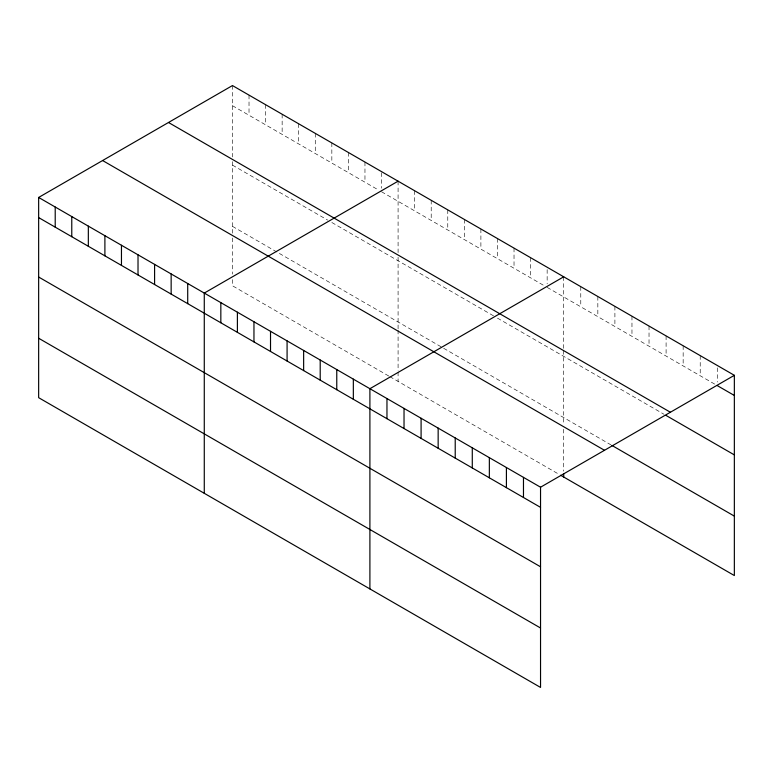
<?xml version="1.0" encoding="UTF-8"?>
<svg xmlns="http://www.w3.org/2000/svg" width="773" height="773" viewBox="0 0 773 773"><rect width="100%" height="100%" fill="white"/><g stroke="black" fill="none" stroke-linecap="round" stroke-linejoin="round"><path stroke-width="0.58" stroke-dasharray="3.87 2.9" d="M232.46 105.698L378.412 189.965M381.524 191.752L545.071 286.184M547.149 287.382L715.276 384.452M232.46 165.122L327.694 220.112M331.839 222.498L495.387 316.92M497.454 318.118L664.084 414.318M232.46 226.354L442.6 347.676M443.634 348.275L610.883 444.833M388.771 376.026L232.46 285.778L232.46 278.792M389.805 376.625L559.565 474.632M717.286 367.842L717.286 382.055M700.222 355.619L700.222 375.755M683.158 345.773L683.158 365.9M666.094 335.917L666.094 356.053M649.03 326.061L649.03 346.198M631.966 316.215L631.966 336.352M614.902 306.359L614.902 326.496M597.838 296.503L597.838 316.64M580.774 286.657L580.774 306.794M563.71 276.802L563.71 349.377M563.71 350.546L563.71 424.59M563.71 429.247L563.71 471.201M547.149 269.613L547.149 283.826M530.587 257.68L530.587 277.816M514.026 248.114L514.026 268.25M497.454 238.557L497.454 258.694M480.893 228.992L480.893 249.128M464.331 219.435L464.331 239.572M447.77 209.869L447.77 230.006M431.208 200.304L431.208 220.44M414.647 190.747L414.647 210.884M398.085 181.182L398.085 252.587M398.085 257.254L398.085 328.969M398.085 330.129L398.085 370.914M398.085 372.084L398.085 381.398M381.524 172.804L381.524 188.206M364.962 162.059L364.962 182.196M348.401 152.494L348.401 172.63M331.839 142.937L331.839 163.074M315.278 133.371L315.278 153.508M298.707 123.806L298.707 143.942M282.145 114.249L282.145 134.386M265.583 104.684L265.583 124.82M249.022 95.127L249.022 115.264M232.46 85.561L232.46 156.967M232.46 161.625L232.46 233.34M232.46 238.007L232.46 274.125"/><path stroke-width="1.16" d="M38.65 197.453L540.54 487.222L540.54 687.439L38.65 397.68L38.65 197.453L232.46 85.561L734.35 375.32L734.35 575.547L560.599 475.231M398.085 181.182L204.275 293.083L204.275 493.3M563.71 276.802L369.9 388.703L369.9 588.92M540.54 487.222L734.35 375.32M717.286 385.611L734.35 395.457M168.504 122.492L670.394 412.251M666.094 415.478L734.35 454.891M611.887 445.412L734.35 516.113M102.606 160.533L604.496 450.292M38.65 217.59L540.54 507.359M38.65 277.024L540.54 566.783M38.65 338.245L540.54 628.014M563.71 473.53L563.71 477.028M523.476 477.366L523.476 497.503M506.412 467.52L506.412 487.657M489.348 457.664L489.348 477.801M472.284 447.809L472.284 467.945M455.22 437.962L455.22 458.099M438.156 428.107L438.156 448.243M421.092 418.261L421.092 438.388M404.028 408.405L404.028 428.542M386.964 398.549L386.964 418.686M353.338 379.137L353.338 399.274M336.767 369.581L336.767 389.708M320.206 360.015L320.206 380.152M303.644 350.449L303.644 370.586M287.083 340.893L287.083 361.03M270.521 331.327L270.521 351.464M253.959 321.761L253.959 341.898M237.398 312.205L237.398 332.342M220.836 302.639L220.836 322.776M187.713 283.517L187.713 303.654M171.152 273.951L171.152 294.088M154.59 264.395L154.59 284.532M138.019 254.829L138.019 274.966M121.458 245.263L121.458 265.4M104.896 235.707L104.896 255.844M88.335 226.141L88.335 246.278M71.773 216.585L71.773 236.722M55.212 207.019L55.212 227.156"/></g></svg>
